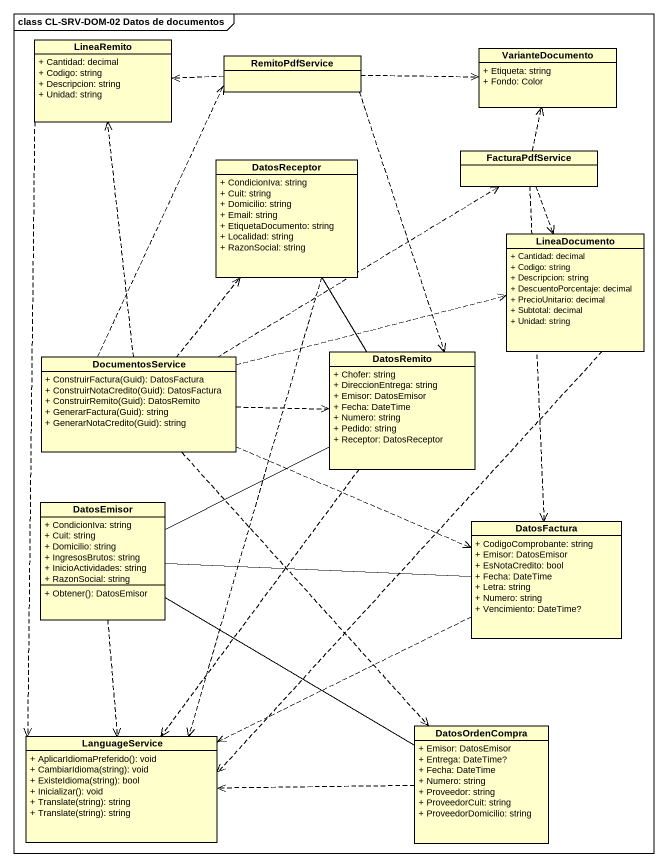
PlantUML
@startuml
mainframe class CL-SRV-DOM-02 Datos de documentos
hide circle
hide empty members
skinparam classAttributeIconSize 0
class LineaRemito {
  + Cantidad: decimal
  + Codigo: string
  + Descripcion: string
  + Unidad: string
}
class RemitoPdfService
class VarianteDocumento {
  + Etiqueta: string
  + Fondo: Color
}
class FacturaPdfService
class DatosReceptor {
  + CondicionIva: string
  + Cuit: string
  + Domicilio: string
  + Email: string
  + EtiquetaDocumento: string
  + Localidad: string
  + RazonSocial: string
}
class LineaDocumento {
  + Cantidad: decimal
  + Codigo: string
  + Descripcion: string
  + DescuentoPorcentaje: decimal
  + PrecioUnitario: decimal
  + Subtotal: decimal
  + Unidad: string
}
class DatosRemito {
  + Chofer: string
  + DireccionEntrega: string
  + Emisor: DatosEmisor
  + Fecha: DateTime
  + Numero: string
  + Pedido: string
  + Receptor: DatosReceptor
}
class DocumentosService {
  + ConstruirFactura(Guid): DatosFactura
  + ConstruirNotaCredito(Guid): DatosFactura
  + ConstruirRemito(Guid): DatosRemito
  + GenerarFactura(Guid): string
  + GenerarNotaCredito(Guid): string
}
class DatosEmisor {
  + CondicionIva: string
  + Cuit: string
  + Domicilio: string
  + IngresosBrutos: string
  + InicioActividades: string
  + RazonSocial: string
  + Obtener(): DatosEmisor
}
class DatosFactura {
  + CodigoComprobante: string
  + Emisor: DatosEmisor
  + EsNotaCredito: bool
  + Fecha: DateTime
  + Letra: string
  + Numero: string
  + Vencimiento: DateTime?
}
class LanguageService {
  + AplicarIdiomaPreferido(): void
  + CambiarIdioma(string): void
  + ExisteIdioma(string): bool
  + Inicializar(): void
  + Translate(string): string
  + Translate(string): string
}
class DatosOrdenCompra {
  + Emisor: DatosEmisor
  + Entrega: DateTime?
  + Fecha: DateTime
  + Numero: string
  + Proveedor: string
  + ProveedorCuit: string
  + ProveedorDomicilio: string
}
LineaRemito ..> LanguageService
RemitoPdfService .left.> LineaRemito
RemitoPdfService .right.> VarianteDocumento
RemitoPdfService ..> DatosRemito
FacturaPdfService .up.> VarianteDocumento
FacturaPdfService ..> LineaDocumento
FacturaPdfService ..> DatosFactura
DatosReceptor ..> LanguageService
LineaDocumento ..> LanguageService
DatosRemito -up- DatosReceptor
DatosRemito -left- DatosEmisor
DatosRemito ..> LanguageService
DocumentosService .up.> LineaRemito
DocumentosService .up.> RemitoPdfService
DocumentosService .up.> FacturaPdfService
DocumentosService .up.> DatosReceptor
DocumentosService .right.> LineaDocumento
DocumentosService .right.> DatosRemito
DocumentosService .right.> DatosFactura
DocumentosService ..> DatosOrdenCompra
DatosEmisor ..> LanguageService
DatosFactura -left- DatosEmisor
DatosFactura .left.> LanguageService
DatosOrdenCompra -left- DatosEmisor
DatosOrdenCompra .left.> LanguageService
@enduml
